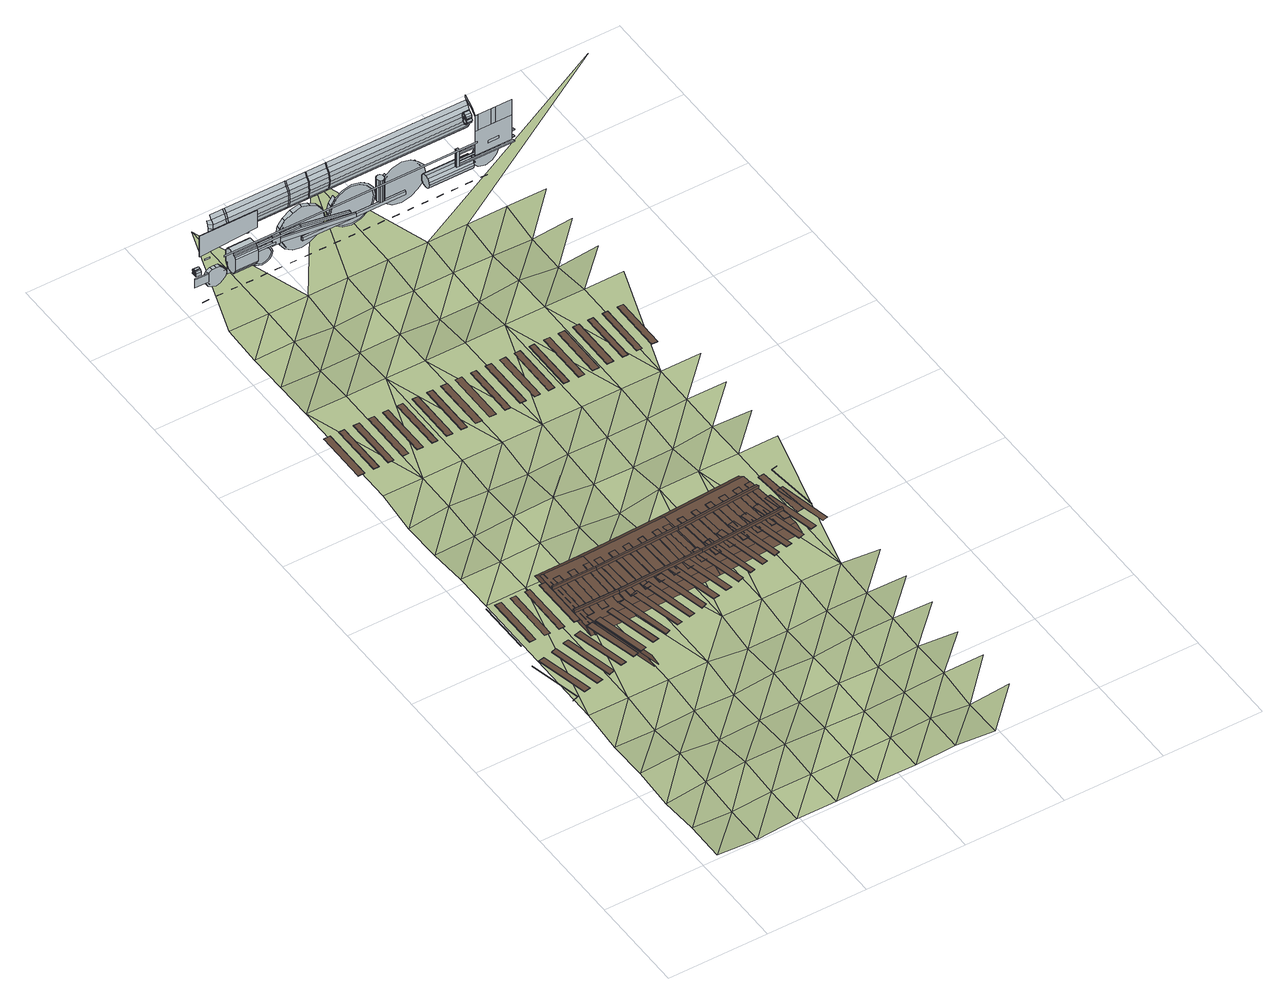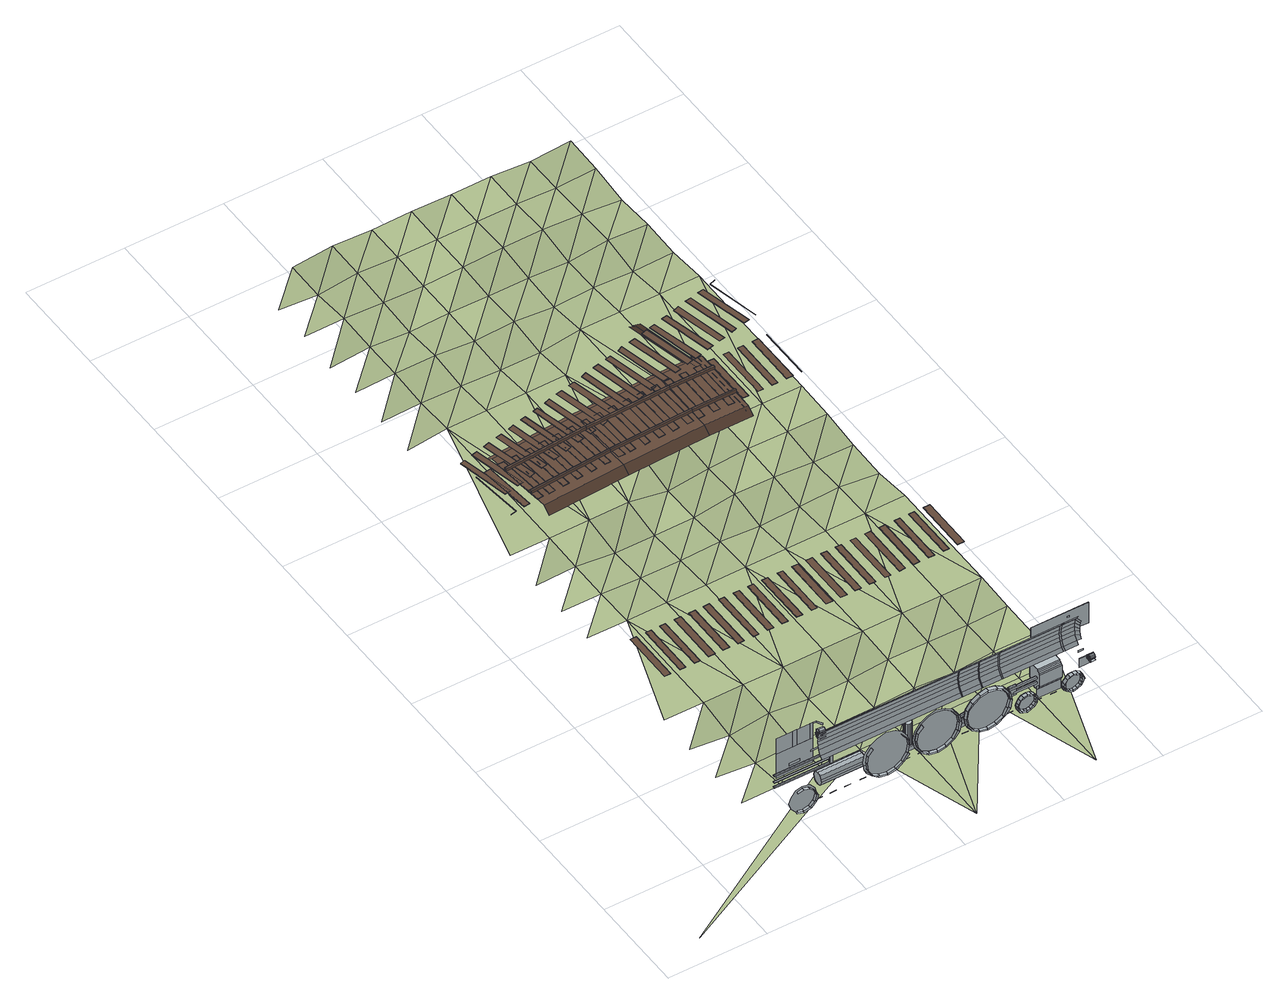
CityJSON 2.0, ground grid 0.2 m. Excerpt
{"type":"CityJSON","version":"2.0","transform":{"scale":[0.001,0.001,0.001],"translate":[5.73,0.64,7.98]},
"CityObjects":{
"object1":{"type":"GenericCityObject","attributes":{"function":"OTHERS"},"geometry":[{"type":"MultiSurface","lod":"3","boundaries":[[[0,1,2,3,4,5,6,7,8,9,10,11]],[[12,13,14,15]],[[15,16,17,12]],[[18,15,12,19]],[[16,20,21,17]],[[22,18,19,23]],[[24,25,4,3]],[[26,24,3,2]],[[25,27,5,4]],[[28,26,2,1]],[[29,30,31,32]],[[30,33,34,31]],[[20,35,36,21]],[[37,22,23,38]],[[27,39,6,5]],[[40,28,1,0]],[[41,42,12,15]],[[43,44,14,13]],[[39,45,7,6]],[[46,40,0,11]],[[35,47,48,36]],[[49,37,38,50]],[[45,51,8,7]],[[52,46,11,10]],[[47,53,54,48]],[[55,49,50,56]],[[51,57,9,8]],[[57,52,10,9]],[[44,41,15,14]],[[35,20,16,15,18,22,37,49,55,41,53,47]],[[39,27,25,24,26,28,40,46,52,57,51,45]],[[58,59,60,61]],[[62,63,64,65]],[[66,62,65,67]],[[63,68,69,64]],[[70,66,67,71]],[[72,73,74,75]],[[73,76,77,74]],[[78,79,80,81]],[[82,78,81,83]],[[79,84,85,80]],[[86,82,83,87]],[[88,72,75,89]],[[76,90,91,77]],[[84,92,93,85]],[[94,86,87,95]],[[96,97,98,99]],[[100,101,102,103]],[[68,104,105,69]],[[106,70,71,107]],[[108,88,89,109]],[[90,110,111,91]],[[104,112,113,105]],[[114,106,107,115]],[[110,116,117,111]],[[118,108,109,119]],[[64,69,105,113,120,121,122,123,124,125,126,115,107,71,67,65]],[[77,91,111,117,127,128,129,130,131,132,133,119,109,89,75,74]],[[134,135,136,137]],[[135,138,139,136]],[[140,134,137,141]],[[141,139,138,140]],[[116,142,127,117]],[[143,118,119,133]],[[112,144,120,113]],[[145,114,115,126]],[[142,146,128,127]],[[147,143,133,132]],[[144,148,121,120]],[[149,145,126,125]],[[146,150,129,128]],[[151,147,132,131]],[[152,153,154,155]],[[156,152,155,157]],[[153,158,159,154]],[[160,156,157,161]],[[158,162,163,159]],[[164,160,161,165]],[[148,166,122,121]],[[150,167,130,129]],[[167,151,131,130]],[[168,149,125,124]],[[162,169,170,163]],[[171,164,165,172]],[[173,174,175,176,177,178,179,180,181,182,183,184,185,186,187,188,189]],[[166,190,123,122]],[[190,168,124,123]],[[191,192,193,194]],[[195,196,197,198]],[[175,174,199,200]],[[200,201,176,175]],[[202,199,174,173]],[[201,203,177,176]],[[203,204,178,177]],[[205,202,173,189]],[[204,206,179,178]],[[207,205,189,188]],[[208,180,179,206]],[[209,207,188,187]],[[210,211,212,213]],[[214,215,216,217]],[[208,218,181,180]],[[219,209,187,186]],[[218,220,182,181]],[[220,221,183,182]],[[222,219,186,185]],[[221,223,184,183]],[[222,185,184,223]],[[224,225,226,227]],[[140,138,135,134]],[[208,206,204,203,201,200,199,202,205,207,209,219,222,223,221,220,218]],[[194,193,228,229]],[[230,191,194,229]],[[192,231,228,193]],[[231,192,191,230]],[[232,233,234,235]],[[236,232,235,237]],[[233,238,239,234]],[[240,236,237,241]],[[242,243,244,245]],[[243,246,247,244]],[[248,242,245,249]],[[246,250,251,247]],[[238,252,253,239]],[[254,240,241,255]],[[250,256,257,251]],[[258,248,249,259]],[[252,260,261,253]],[[262,254,255,263]],[[264,258,259,265]],[[256,266,267,257]],[[247,251,257,267,268,269,270,271,272,273,274,265,259,249,245,244]],[[234,239,253,261,275,276,277,278,279,280,281,263,255,241,237,235]],[[266,282,268,267]],[[283,264,265,274]],[[198,197,284,285]],[[286,195,198,285]],[[196,287,284,197]],[[287,196,195,286]],[[260,288,275,261]],[[289,262,263,281]],[[290,283,274,273]],[[282,291,269,268]],[[288,292,276,275]],[[293,289,281,280]],[[294,295,296,297]],[[291,298,270,269]],[[299,290,273,272]],[[298,300,271,270]],[[292,301,277,276]],[[300,299,272,271]],[[302,293,280,279]],[[231,230,229,228]],[[228,303,304,231]],[[301,305,278,277]],[[305,302,279,278]],[[297,296,306,307]],[[308,294,297,307]],[[295,309,306,296]],[[309,295,294,308]],[[309,308,307,306]],[[310,311,312,313]],[[311,314,315,312]],[[316,317,318,319]],[[317,320,321,318]],[[314,322,323,315]],[[324,310,313,325]],[[320,326,327,321]],[[328,316,319,329]],[[330,331,332,333]],[[334,330,333,335]],[[331,336,337,332]],[[338,334,335,339]],[[336,340,341,337]],[[342,338,339,343]],[[340,344,345,341]],[[346,342,343,347]],[[322,348,349,323]],[[350,324,325,351]],[[326,352,353,327]],[[354,328,329,355]],[[287,286,285,284]],[[348,356,357,349]],[[358,350,351,359]],[[352,360,361,353]],[[362,354,355,363]],[[364,365,366,367]],[[315,323,349,357,368,369,370,371,372,373,374,359,351,325,313,312]],[[321,327,353,361,375,376,377,378,379,380,381,363,355,329,319,318]],[[382,383,384,385]],[[386,382,385,387]],[[383,388,389,384]],[[390,386,387,391]],[[388,392,393,389]],[[394,390,391,395]],[[356,396,368,357]],[[360,397,375,361]],[[398,358,359,374]],[[399,362,363,381]],[[392,400,401,393]],[[402,394,395,403]],[[404,405,303,228]],[[406,304,303,405]],[[231,407,404,228]],[[231,304,406,407]],[[397,408,376,375]],[[409,399,381,380]],[[396,410,369,368]],[[411,398,374,373]],[[408,412,377,376]],[[413,409,380,379]],[[410,414,370,369]],[[415,411,373,372]],[[416,417,285,284]],[[287,418,416,284]],[[419,286,285,417]],[[287,286,419,418]],[[412,420,378,377]],[[420,413,379,378]],[[414,421,371,370]],[[421,415,372,371]],[[422,423,424,425]],[[426,422,425,427]],[[423,428,429,424]],[[430,426,427,431]],[[428,432,433,429]],[[434,430,431,435]],[[432,436,437,433]],[[438,434,435,439]],[[440,441,442,443]],[[441,444,445,442]],[[446,447,448,449]],[[447,450,451,448]],[[444,452,453,445]],[[454,440,443,455]],[[450,456,457,451]],[[458,446,449,459]],[[460,461,462,463]],[[464,465,79,78]],[[466,464,78,82]],[[465,467,84,79]],[[468,466,82,86]],[[467,469,92,84]],[[470,468,86,94]],[[469,471,472,92]],[[473,470,94,474]],[[452,475,476,453]],[[456,477,478,457]],[[479,480,481,482]],[[483,479,482,484]],[[480,485,486,481]],[[487,483,484,488]],[[485,489,490,486]],[[491,487,488,492]],[[418,419,417,416]],[[489,493,494,490]],[[495,491,492,496]],[[475,497,498,476]],[[477,499,500,478]],[[367,366,501,502]],[[503,364,367,502]],[[365,504,501,366]],[[504,365,364,503]],[[451,457,478,500,505,506,507,508,509,510,511,512,513,459,449,448]],[[445,453,476,498,514,515,516,517,518,519,520,521,522,455,443,442]],[[407,406,405,404]],[[499,523,505,500]],[[497,524,514,498]],[[523,525,506,505]],[[524,526,515,514]],[[525,527,507,506]],[[528,529,510,509]],[[526,530,516,515]],[[527,531,508,507]],[[531,528,509,508]],[[532,533,534,535]],[[533,536,537,534]],[[538,532,535,539]],[[536,540,541,537]],[[542,538,539,543]],[[544,545,546,547]],[[548,544,547,549]],[[545,550,551,546]],[[552,548,549,553]],[[540,554,555,541]],[[550,556,557,551]],[[558,552,553,559]],[[560,561,554,540,536,533,532,538,542,562,563,564]],[[535,534,537,541,555,565,566,567,568,569,543,539]],[[562,542,543,569]],[[556,570,571,557]],[[572,558,559,573]],[[554,561,565,555]],[[563,562,569,568]],[[561,560,566,565]],[[564,563,568,567]],[[560,564,567,566]],[[574,575,576,577]],[[575,578,579,576]],[[580,581,582,583]],[[578,584,585,579]],[[586,574,577,587]],[[581,588,589,582]],[[584,590,591,585]],[[592,593,594,595]],[[596,592,595,597]],[[593,598,599,594]],[[600,596,597,601]],[[598,602,603,599]],[[604,600,601,605]],[[588,606,607,589]],[[602,608,609,603]],[[610,604,605,611]],[[590,612,613,591]],[[583,582,589,607,614,615,616,617,618,619,620,621,622,623,624,625]],[[579,585,591,613,626,627,628,629,630,631,632,633,634,587,577,576]],[[504,503,502,501]],[[612,635,626,613]],[[606,636,614,607]],[[637,638,639,640]],[[641,637,640,642]],[[638,643,644,639]],[[645,641,642,646]],[[643,647,648,644]],[[649,645,646,650]],[[635,651,627,626]],[[636,652,615,614]],[[647,653,654,648]],[[655,649,650,656]],[[657,658,659,660,661,662,663,664,665,666,667,668]],[[651,669,628,627]],[[670,671,631,630]],[[652,672,616,615]],[[673,670,630,629]],[[669,673,629,628]],[[674,675,661,660]],[[676,674,660,659]],[[675,677,662,661]],[[678,676,659,658]],[[677,679,663,662]],[[680,678,658,657]],[[679,681,664,663]],[[682,680,657,668]],[[681,683,665,664]],[[684,682,668,667]],[[683,685,666,665]],[[685,684,667,666]],[[686,687,688,689]],[[690,691,692,693]],[[694,695,696,697]],[[698,687,688,699]],[[699,688,700,701]],[[702,698,699,701]],[[687,703,700,688]],[[703,687,698,702]],[[703,702,701,700]],[[704,705,706,707,708,709,710,711,712,713,714,715]],[[716,717,718,719,720,721,722,723,724,725,726,727]],[[728,729,730,731,732,733,734,735,736,737,724,738]],[[739,740,709,741,742,743,744,745,736,746,747,712]],[[748,749,720,719]],[[750,748,719,718]],[[749,751,721,720]],[[752,750,718,717]],[[753,754,732,731]],[[755,753,731,730]],[[756,757,708,707]],[[758,756,707,706]],[[757,759,709,708]],[[760,758,706,705]],[[761,762,742,741]],[[759,761,741,709]],[[754,763,733,732]],[[764,755,730,729]],[[751,765,722,721]],[[766,752,717,716]],[[759,767,710,709]],[[768,760,705,704]],[[762,769,743,742]],[[770,759,709,740]],[[763,771,734,733]],[[772,764,729,728]],[[769,773,744,743]],[[774,770,740,739]],[[765,775,723,722]],[[776,766,716,727]],[[767,777,711,710]],[[778,768,704,715]],[[773,779,745,744]],[[780,774,739,712]],[[777,780,712,711]],[[781,778,715,714]],[[771,782,735,734]],[[783,772,728,738]],[[775,784,724,723]],[[785,776,727,726]],[[780,786,713,712]],[[786,781,714,713]],[[779,787,736,745]],[[788,780,712,747]],[[782,787,736,735]],[[784,783,738,724]],[[784,789,725,724]],[[789,785,726,725]],[[787,790,746,736]],[[790,788,747,746]],[[787,791,737,736]],[[791,784,724,737]],[[792,793,794,795]],[[793,796,797,798]],[[679,677,675,674,676,678,680,682,684,685,683,681]],[[767,759,757,756,758,760,768,778,781,786,780,777]],[[765,751,749,748,750,752,766,776,785,789,784,775]],[[771,763,754,753,755,764,772,783,784,791,787,782]],[[773,769,762,761,759,770,774,780,788,790,787,779]],[[795,794,799,800]],[[689,688,801,802]],[[693,692,803,804]],[[697,696,805,806]],[[807,808,809,810]],[[811,686,689,802]],[[812,690,693,804]],[[813,694,697,806]],[[687,814,801,688]],[[691,815,803,692]],[[695,816,805,696]],[[814,687,686,811]],[[815,691,690,812]],[[816,695,694,813]],[[817,818,819,820]],[[818,821,822,819]],[[808,823,824,809]],[[825,817,820,826]],[[821,827,828,822]],[[829,830,831,832]],[[833,834,835,836]],[[796,837,838,839]],[[840,841,839,842]],[[823,843,844,824]],[[845,825,826,846]],[[827,847,848,828]],[[810,809,824,844,849,850,851,852,853,854,855,856]],[[819,822,828,848,857,858,859,860,861,846,826,820]],[[847,862,857,848]],[[863,845,846,861]],[[843,864,849,844]]]}]},
"terrain1":{"type":"TINRelief","geometry":[{"type":"CompositeSurface","lod":"3","boundaries":[[[865,866,867]],[[865,867,868]],[[869,870,866]],[[865,869,866]],[[871,872,870]],[[871,870,869]],[[873,874,872]],[[875,865,868]],[[871,873,872]],[[876,877,874]],[[878,875,868]],[[879,869,865]],[[876,874,873]],[[879,865,875]],[[880,871,869]],[[879,880,869]],[[881,873,871]],[[882,875,878]],[[876,883,877]],[[883,884,877]],[[881,871,880]],[[885,876,873]],[[886,882,878]],[[887,879,875]],[[881,885,873]],[[887,875,882]],[[888,880,879]],[[889,890,884]],[[888,879,887]],[[891,881,880]],[[889,884,883]],[[892,893,890]],[[894,882,886]],[[895,876,885]],[[895,883,876]],[[888,891,880]],[[896,885,881]],[[889,892,890]],[[894,886,897]],[[898,899,893]],[[900,887,882]],[[896,881,891]],[[898,893,892]],[[894,900,882]],[[901,902,899]],[[903,888,887]],[[904,889,883]],[[896,895,885]],[[901,899,898]],[[903,887,900]],[[905,891,888]],[[895,904,883]],[[901,906,902]],[[907,892,889]],[[908,894,897]],[[905,888,903]],[[909,896,891]],[[907,889,904]],[[910,908,897]],[[911,898,892]],[[912,900,894]],[[913,895,896]],[[905,909,891]],[[907,911,892]],[[912,894,908]],[[914,901,898]],[[915,903,900]],[[901,916,906]],[[917,904,895]],[[918,896,909]],[[919,920,906]],[[918,913,896]],[[914,898,911]],[[912,915,900]],[[921,905,903]],[[917,895,913]],[[922,907,904]],[[923,908,910]],[[919,906,916]],[[924,925,920]],[[921,903,915]],[[926,909,905]],[[917,922,904]],[[923,910,927]],[[928,916,901]],[[929,911,907]],[[930,912,908]],[[919,924,920]],[[928,901,914]],[[931,932,925]],[[921,926,905]],[[933,918,909]],[[929,907,922]],[[918,934,913]],[[923,930,908]],[[935,914,911]],[[936,915,912]],[[931,925,924]],[[937,917,913]],[[933,909,926]],[[938,919,916]],[[929,935,911]],[[936,912,930]],[[939,921,915]],[[937,913,934]],[[935,928,914]],[[940,922,917]],[[941,923,927]],[[928,938,916]],[[942,924,919]],[[943,932,931]],[[936,939,915]],[[944,926,921]],[[940,917,937]],[[941,927,945]],[[946,929,922]],[[947,934,918]],[[948,930,923]],[[942,919,938]],[[933,947,918]],[[949,931,924]],[[944,921,939]],[[950,933,926]],[[940,946,922]],[[941,948,923]],[[951,935,929]],[[952,936,930]],[[953,928,935]],[[942,949,924]],[[947,937,934]],[[944,950,926]],[[954,938,928]],[[949,943,931]],[[951,929,946]],[[952,930,948]],[[955,939,936]],[[951,953,935]],[[956,941,945]],[[957,940,937]],[[954,928,953]],[[958,942,938]],[[952,955,936]],[[959,944,939]],[[957,937,947]],[[960,948,941]],[[961,946,940]],[[954,958,938]],[[962,933,950]],[[963,949,942]],[[962,947,933]],[[959,939,955]],[[964,950,944]],[[957,961,940]],[[965,951,946]],[[966,952,948]],[[963,942,958]],[[951,967,953]],[[964,944,959]],[[968,954,953]],[[965,946,961]],[[969,955,952]],[[964,962,950]],[[970,957,947]],[[968,953,967]],[[971,958,954]],[[972,959,955]],[[962,970,947]],[[973,967,951]],[[974,961,957]],[[971,954,968]],[[973,951,965]],[[975,963,958]],[[976,949,963]],[[977,964,959]],[[974,957,970]],[[978,965,961]],[[971,975,958]],[[964,979,962]],[[980,968,967]],[[974,978,961]],[[981,970,962]],[[978,973,965]],[[973,980,967]],[[982,971,968]],[[976,963,975]],[[979,981,962]],[[983,974,970]],[[982,968,980]],[[984,979,964]],[[985,975,971]],[[983,970,981]],[[986,978,974]],[[987,973,978]],[[982,985,971]],[[988,980,973]],[[985,976,975]],[[986,974,983]],[[986,987,978]],[[989,981,979]],[[988,973,987]],[[990,982,980]],[[991,983,981]],[[990,980,988]],[[992,985,982]],[[993,986,983]],[[986,994,987]],[[990,992,982]],[[995,988,987]],[[994,995,987]],[[996,990,988]],[[997,994,986]],[[996,988,995]],[[998,992,990]],[[996,998,990]],[[999,995,994]],[[1000,996,995]],[[1001,998,996]],[[1002,985,992]]]}]},
"railway1":{"type":"Railway","attributes":{"function":"1855"},"geometry":[{"type":"MultiSurface","lod":"3","boundaries":[[[1003,1004,1005,1006]],[[1004,1007,1008,1005]],[[1009,1010,1011,1012]],[[1010,1013,1014,1011]],[[1012,1011,1014,1015]],[[1016,1009,1012,1015]],[[1013,1016,1015,1014]],[[1017,1018,1019,1020]],[[1021,1022,1023,1024]],[[1022,1025,1026,1023]],[[1027,1028,1029,1030]],[[1024,1023,1026,1031]],[[1032,1021,1024,1031]],[[1025,1032,1031,1026]],[[1033,1027,1030,1034]],[[1034,1030,1029,1035]],[[1028,1036,1035,1029]],[[1037,1038,1039,1040]],[[1038,1041,1042,1039]],[[1043,1044,1045,1046]],[[1036,1033,1034,1035]],[[1040,1039,1042,1047]],[[1048,1037,1040,1047]],[[1041,1048,1047,1042]],[[1049,1043,1046,1050]],[[1050,1046,1045,1051]],[[1044,1052,1051,1045]],[[1053,1054,1055,1056]],[[1057,1058,1059,1060]],[[1054,1061,1062,1055]],[[1052,1049,1050,1051]],[[1056,1055,1062,1063]],[[1064,1053,1056,1063]],[[1061,1064,1063,1062]],[[1065,1057,1060,1066]],[[1066,1060,1059,1067]],[[1058,1068,1067,1059]],[[1069,1070,1071,1072]],[[1073,1074,1075,1076]],[[1070,1077,1078,1071]],[[1068,1065,1066,1067]],[[1072,1071,1078,1079]],[[1080,1069,1072,1079]],[[1081,1073,1076,1082]],[[1077,1080,1079,1078]],[[1083,1084,1085,1086]],[[1082,1076,1075,1087]],[[1088,1089,1090,1091]],[[1089,1092,1093,1090]],[[1074,1094,1087,1075]],[[1095,1096,1097,1098]],[[1091,1090,1093,1099]],[[1100,1101,1102,1103]],[[1104,1088,1091,1099]],[[1105,1106,1107,1108]],[[1092,1104,1099,1093]],[[1109,1110,1111,1112]],[[1094,1081,1082,1087]],[[1113,1105,1108,1114]],[[1115,1116,1098,1097]],[[1114,1108,1107,1117]],[[1118,1119,1120,1121]],[[1106,1122,1117,1107]],[[1119,1123,1124,1120]],[[1121,1120,1124,1125]],[[1126,1127,1128,1129]],[[1127,1130,1131,1128]],[[1130,1132,1133,1131]],[[1134,1118,1121,1125]],[[1135,1136,1137,1138]],[[1122,1113,1114,1117]],[[1123,1134,1125,1124]],[[1116,1139,1095,1098]],[[1140,1135,1138,1141]],[[1141,1138,1137,1142]],[[1143,1144,1145,1146]],[[1144,1147,1148,1145]],[[1147,1149,1150,1148]],[[1151,1152,1153,1154]],[[1136,1155,1142,1137]],[[1152,1156,1157,1153]],[[1154,1153,1157,1158]],[[1159,1160,1161,1162]],[[1163,1151,1154,1158]],[[1155,1140,1141,1142]],[[1139,1164,1096,1095]],[[1156,1163,1158,1157]],[[1165,1159,1162,1166]],[[1166,1162,1161,1167]],[[1168,1169,1170,1171]],[[1160,1172,1167,1161]],[[1169,1173,1174,1170]],[[1175,1176,1177,1178]],[[1171,1170,1174,1179]],[[1180,1168,1171,1179]],[[1172,1165,1166,1167]],[[1173,1180,1179,1174]],[[1181,1175,1178,1182]],[[1182,1178,1177,1183]],[[1176,1184,1183,1177]],[[1185,1186,1187,1188]],[[1186,1189,1190,1187]],[[1184,1181,1182,1183]],[[1191,1192,1193,1194]],[[1188,1187,1190,1195]],[[1196,1185,1188,1195]],[[1189,1196,1195,1190]],[[1197,1191,1194,1198]],[[1198,1194,1193,1199]],[[1192,1200,1199,1193]],[[1201,1202,1203,1204]],[[1202,1205,1206,1203]],[[1200,1197,1198,1199]],[[1207,1208,1209,1210]],[[1211,1212,1116,1115]],[[1204,1203,1206,1213]],[[1214,1201,1204,1213]],[[1215,1207,1210,1216]],[[1205,1214,1213,1206]],[[1217,1218,1127,1126]],[[1216,1210,1209,1219]],[[1218,1220,1130,1127]],[[1220,1221,1132,1130]],[[1208,1222,1219,1209]],[[1212,1223,1139,1116]],[[1224,1225,1226,1227]],[[1222,1215,1216,1219]],[[1225,1228,1229,1226]],[[1230,1231,1232,1233]],[[1234,1235,1144,1143]],[[1235,1236,1147,1144]],[[1236,1237,1149,1147]],[[1227,1226,1229,1238]],[[1239,1224,1227,1238]],[[1240,1230,1233,1241]],[[1228,1239,1238,1229]],[[1223,1242,1164,1139]],[[1241,1233,1232,1243]],[[1231,1244,1243,1232]],[[1245,1246,1247,1248]],[[1244,1240,1241,1243]],[[1249,1250,1251,1252]],[[1246,1253,1254,1247]],[[1248,1247,1254,1255]],[[1256,1245,1248,1255]],[[1257,1249,1252,1258]],[[1253,1256,1255,1254]],[[1258,1252,1251,1259]],[[1250,1260,1259,1251]],[[1261,1262,1263,1264]],[[1265,1266,1267,1268]],[[1260,1257,1258,1259]],[[1266,1269,1270,1267]],[[1271,1261,1264,1272]],[[1268,1267,1270,1273]],[[1274,1265,1268,1273]],[[1272,1264,1263,1275]],[[1269,1274,1273,1270]],[[1262,1276,1275,1263]],[[1276,1271,1272,1275]],[[1277,1278,1279,1280]],[[1281,1282,1283,1284]],[[1282,1285,1286,1283]],[[1287,1277,1280,1288]],[[1284,1283,1286,1289]],[[1290,1281,1284,1289]],[[1288,1280,1279,1291]],[[1285,1290,1289,1286]],[[1278,1292,1291,1279]],[[1292,1287,1288,1291]],[[1293,1294,1295,1296]],[[1297,1298,1299,1300]],[[1298,1301,1302,1299]],[[1303,1293,1296,1304]],[[1300,1299,1302,1305]],[[1304,1296,1295,1306]],[[1307,1297,1300,1305]],[[1301,1307,1305,1302]],[[1294,1308,1306,1295]],[[1308,1303,1304,1306]],[[1309,1310,1212,1211]],[[1311,1312,1313,1314]],[[1315,1316,1317,1318]],[[1316,1319,1320,1317]],[[1321,1311,1314,1322]],[[1323,1324,1218,1217]],[[1318,1317,1320,1325]],[[1324,1326,1220,1218]],[[1326,1327,1221,1220]],[[1322,1314,1313,1328]],[[1329,1315,1318,1325]],[[1319,1329,1325,1320]],[[1310,1330,1223,1212]],[[1312,1331,1328,1313]],[[1331,1321,1322,1328]],[[1332,1333,1235,1234]],[[1333,1334,1236,1235]],[[1334,1335,1237,1236]],[[1336,1337,1338,1339]],[[1340,1341,1342,1343]],[[1330,1344,1242,1223]],[[1345,1336,1339,1346]],[[1341,1347,1348,1342]],[[1343,1342,1348,1349]],[[1346,1339,1338,1350]],[[1351,1340,1343,1349]],[[1347,1351,1349,1348]],[[1337,1352,1350,1338]],[[1352,1345,1346,1350]],[[1353,1354,1355,1356]],[[1357,1358,1359,1360]],[[1361,1353,1356,1362]],[[1358,1363,1364,1359]],[[1360,1359,1364,1365]],[[1362,1356,1355,1366]],[[1367,1357,1360,1365]],[[1363,1367,1365,1364]],[[1354,1368,1366,1355]],[[1368,1361,1362,1366]],[[1369,1370,1371,1372]],[[1373,1369,1372,1374]],[[1375,1376,1377,1378]],[[1374,1372,1371,1379]],[[1376,1380,1381,1377]],[[1378,1377,1381,1382]],[[1370,1383,1379,1371]],[[1384,1375,1378,1382]],[[1380,1384,1382,1381]],[[1383,1373,1374,1379]],[[1385,1386,1387,1388]],[[1389,1385,1388,1390]],[[1391,1392,1393,1394]],[[1390,1388,1387,1395]],[[1394,1393,1396,1397]],[[1386,1398,1395,1387]],[[1399,1391,1394,1397]],[[1400,1399,1397,1396]],[[1398,1389,1390,1395]],[[1401,1402,1403,1404]],[[1405,1401,1404,1406]]]}]},
"railway2":{"type":"Railway","attributes":{"function":"1855"},"geometry":[{"type":"MultiSurface","lod":"3","boundaries":[[[1407,1408,1409,1410]],[[1409,1411,1412,1410]],[[1408,1413,1411,1409]],[[1414,1415,1416,1417]],[[1413,1418,1412,1411]],[[1419,1414,1417,1420]],[[1416,1421,1420,1417]],[[1415,1422,1421,1416]],[[1423,1424,1425,1426]],[[1422,1419,1420,1421]],[[1427,1423,1426,1428]],[[1425,1429,1428,1426]],[[1424,1430,1429,1425]],[[1431,1432,1433,1434]],[[1430,1427,1428,1429]],[[1435,1431,1434,1436]],[[1433,1437,1436,1434]],[[1432,1438,1437,1433]],[[1439,1440,1441,1442]],[[1438,1435,1436,1437]],[[1443,1439,1442,1444]],[[1441,1445,1444,1442]],[[1440,1446,1445,1441]],[[1447,1448,1449,1450]],[[1446,1443,1444,1445]],[[1451,1447,1450,1452]],[[1453,1454,1455,1456]],[[1449,1457,1452,1450]],[[1448,1458,1457,1449]],[[1459,1460,1461,1462]],[[1458,1451,1452,1457]],[[1463,1459,1462,1464]],[[1465,1466,1467,1468]],[[1461,1469,1464,1462]],[[1460,1470,1469,1461]],[[1471,1472,1473,1474]],[[1470,1463,1464,1469]],[[1475,1471,1474,1476]],[[1477,1478,1479,1480]],[[1473,1481,1476,1474]],[[1472,1482,1481,1473]],[[1483,1484,1485,1486]],[[1482,1475,1476,1481]],[[1487,1483,1486,1488]],[[1489,1490,1491,1492]],[[1485,1493,1488,1486]],[[1484,1494,1493,1485]],[[1495,1496,1497,1498]],[[1494,1487,1488,1493]],[[1499,1495,1498,1500]],[[1501,1502,1503,1504]],[[1497,1505,1500,1498]],[[1496,1506,1505,1497]],[[1507,1508,1509,1510]],[[1506,1499,1500,1505]],[[1511,1507,1510,1512]],[[1513,1514,1515,1516]],[[1509,1517,1512,1510]],[[1508,1518,1517,1509]],[[1519,1520,1521,1522]],[[1518,1511,1512,1517]],[[1523,1519,1522,1524]],[[1525,1526,1527,1528]],[[1521,1529,1524,1522]],[[1520,1530,1529,1521]],[[1531,1532,1533,1534]],[[1530,1523,1524,1529]],[[1535,1531,1534,1536]],[[1537,1538,1539,1540]],[[1533,1541,1536,1534]],[[1532,1542,1541,1533]],[[1543,1544,1545,1546]],[[1542,1535,1536,1541]],[[1547,1543,1546,1548]],[[1549,1550,1551,1552]],[[1545,1553,1548,1546]],[[1544,1554,1553,1545]],[[1555,1556,1557,1558]],[[1554,1547,1548,1553]],[[1559,1555,1558,1560]],[[1561,1562,1563,1564]],[[1557,1565,1560,1558]],[[1556,1566,1565,1557]],[[1567,1568,1569,1570]],[[1566,1559,1560,1565]],[[1571,1567,1570,1572]],[[1573,1574,1575,1576]],[[1569,1577,1572,1570]],[[1568,1578,1577,1569]],[[1579,1580,1581,1582]],[[1578,1571,1572,1577]],[[1583,1579,1582,1584]],[[1585,1586,1587,1588]],[[1581,1589,1584,1582]],[[1580,1590,1589,1581]],[[1591,1592,1593,1594]],[[1590,1583,1584,1589]],[[1595,1591,1594,1596]],[[1597,1598,1599,1600]],[[1593,1601,1596,1594]],[[1592,1602,1601,1593]],[[1603,1604,1605,1606]],[[1602,1595,1596,1601]],[[1607,1603,1606,1608]],[[1609,1610,1611,1612]],[[1605,1613,1608,1606]],[[1604,1614,1613,1605]],[[1615,1616,1617,1618]],[[1614,1607,1608,1613]],[[1619,1615,1618,1620]],[[1621,1622,1623,1624]],[[1617,1625,1620,1618]],[[1616,1626,1625,1617]],[[1627,1628,1629,1630]],[[1626,1619,1620,1625]],[[1631,1627,1630,1632]],[[1633,1634,1635,1636]],[[1629,1637,1632,1630]],[[1638,1631,1632,1637]],[[1639,1640,1641,1642]],[[1643,1644,1645,1646]],[[1647,1648,1649,1650]],[[1651,1652,1653,1654]]]}]}
},
"vertices":[
[16,1609,93],[16,1606,93],[16,1605,94],[16,1605,96],[16,1605,97],[16,1606,100],[16,1609,100],[16,1610,100],[16,1611,97],[16,1613,96],[16,1611,94],[16,1610,93],[16,1602,96],[16,1602,89],[26,1602,89],[26,1602,96],[26,1604,99],[16,1604,99],[26,1604,94],[16,1604,94],[26,1605,100],[16,1605,100],[26,1605,91],[16,1605,91],[26,1605,96],[26,1605,97],[26,1605,94],[26,1606,100],[26,1606,93],[10,1597,91],[10,1597,89],[38,1597,89],[38,1597,91],[10,1597,70],[38,1597,70],[26,1609,102],[16,1609,102],[26,1609,91],[16,1609,91],[26,1609,100],[26,1609,93],[26,1614,96],[16,1614,96],[16,1614,89],[26,1614,89],[26,1610,100],[26,1610,93],[26,1611,100],[16,1611,100],[26,1611,91],[16,1611,91],[26,1611,97],[26,1611,94],[26,1613,99],[16,1613,99],[26,1613,93],[16,1613,93],[26,1613,96],[35,1605,119],[35,1605,115],[45,1605,115],[45,1605,119],[39,1615,61],[42,1615,52],[42,1609,52],[39,1609,61],[42,1617,68],[42,1609,68],[45,1615,46],[45,1609,46],[45,1617,75],[45,1609,75],[45,1615,67],[44,1615,61],[44,1609,61],[45,1609,67],[45,1615,54],[45,1609,54],[50,1600,174],[50,1601,184],[45,1609,182],[45,1609,174],[50,1601,166],[45,1609,168],[50,1602,193],[45,1611,189],[50,1602,157],[45,1611,161],[48,1615,73],[48,1609,73],[48,1615,49],[48,1609,49],[50,1608,200],[45,1614,196],[50,1608,148],[45,1614,154],[53,1589,193],[53,1589,190],[57,1589,190],[57,1589,193],[53,1589,160],[53,1589,155],[57,1589,155],[57,1589,160],[53,1615,42],[53,1609,42],[53,1617,80],[53,1609,80],[54,1615,75],[54,1609,75],[54,1615,45],[54,1609,45],[61,1615,39],[61,1609,39],[61,1617,81],[61,1609,81],[61,1615,43],[61,1609,43],[61,1615,78],[61,1609,78],[69,1609,42],[74,1609,46],[80,1609,52],[82,1609,61],[80,1609,68],[74,1609,75],[69,1609,80],[67,1609,45],[73,1609,49],[77,1609,54],[77,1609,61],[77,1609,67],[73,1609,73],[67,1609,75],[128,1585,160],[128,1585,200],[12,1585,200],[12,1585,152],[128,1586,200],[12,1586,200],[128,1586,160],[12,1586,152],[67,1615,45],[67,1615,75],[69,1615,42],[69,1617,80],[73,1615,49],[73,1615,73],[74,1615,46],[74,1617,75],[77,1615,54],[77,1615,67],[80,1600,174],[80,1601,184],[77,1601,184],[77,1600,174],[80,1601,166],[77,1601,166],[80,1602,193],[77,1602,193],[80,1602,157],[77,1602,157],[80,1608,200],[77,1608,200],[80,1608,148],[77,1608,148],[80,1615,52],[77,1615,61],[80,1617,68],[80,1613,208],[77,1613,208],[80,1613,142],[77,1613,142],[83,1585,78],[83,1582,84],[83,1582,110],[83,1584,113],[83,1585,116],[83,1588,116],[83,1588,119],[83,1606,119],[83,1606,116],[83,1609,116],[83,1611,113],[83,1613,110],[83,1613,84],[83,1610,78],[83,1605,71],[83,1597,70],[83,1589,71],[82,1615,61],[95,1605,89],[95,1605,84],[95,1601,84],[95,1601,89],[95,1605,100],[95,1605,96],[95,1601,96],[95,1601,100],[128,1582,84],[128,1582,110],[128,1584,113],[128,1585,78],[128,1585,116],[128,1588,116],[128,1589,71],[128,1588,119],[128,1597,70],[128,1606,119],[128,1605,71],[109,1586,193],[109,1586,190],[112,1586,190],[112,1586,193],[109,1586,160],[109,1586,155],[112,1586,155],[112,1586,160],[128,1606,116],[128,1610,78],[128,1609,116],[128,1611,113],[128,1613,84],[128,1613,110],[83,1609,84],[83,1609,55],[132,1609,55],[132,1609,84],[176,1601,84],[176,1601,89],[176,1605,89],[176,1605,84],[134,1615,61],[135,1615,52],[135,1609,52],[134,1609,61],[135,1617,68],[135,1609,68],[140,1615,46],[140,1609,46],[140,1617,75],[140,1609,75],[138,1615,67],[138,1615,61],[138,1609,61],[138,1609,67],[138,1615,54],[138,1609,54],[143,1615,73],[143,1609,73],[143,1615,49],[143,1609,49],[147,1615,42],[147,1609,42],[147,1617,80],[147,1609,80],[148,1615,45],[148,1609,45],[148,1615,75],[148,1609,75],[154,1615,39],[154,1609,39],[154,1617,81],[154,1609,81],[154,1615,78],[154,1609,78],[154,1615,43],[154,1609,43],[160,1609,45],[167,1609,49],[170,1609,54],[172,1609,61],[170,1609,67],[167,1609,73],[160,1609,75],[163,1609,42],[169,1609,46],[173,1609,52],[175,1609,61],[173,1609,68],[169,1609,75],[163,1609,80],[160,1615,45],[160,1615,75],[226,1601,96],[226,1601,100],[226,1605,100],[226,1605,96],[163,1615,42],[163,1617,80],[167,1615,73],[167,1615,49],[169,1615,46],[169,1617,75],[170,1605,103],[170,1605,81],[170,1601,81],[170,1601,103],[170,1615,54],[170,1615,67],[172,1615,61],[173,1615,52],[173,1617,68],[176,1601,93],[176,1605,93],[175,1615,61],[185,1601,81],[185,1601,103],[185,1605,103],[185,1605,81],[189,1617,105],[186,1617,87],[186,1609,87],[189,1609,105],[189,1617,68],[189,1609,68],[194,1615,103],[189,1615,87],[189,1609,87],[194,1609,103],[194,1615,70],[194,1609,70],[199,1615,54],[199,1609,54],[199,1617,119],[199,1609,119],[202,1615,55],[202,1609,55],[202,1617,116],[202,1609,116],[204,1600,174],[204,1601,184],[202,1601,184],[202,1600,174],[204,1601,166],[202,1601,166],[204,1602,193],[202,1602,193],[204,1602,157],[202,1602,157],[204,1608,200],[202,1608,200],[204,1608,148],[202,1608,148],[204,1613,208],[202,1613,208],[204,1613,142],[202,1613,142],[215,1615,43],[215,1609,43],[215,1617,129],[215,1609,129],[217,1615,46],[217,1609,46],[217,1617,126],[217,1609,126],[234,1615,39],[234,1609,39],[234,1617,134],[234,1609,134],[234,1615,43],[234,1609,43],[234,1617,129],[234,1609,129],[230,1605,70],[230,1605,62],[230,1601,62],[230,1601,70],[250,1609,43],[266,1609,54],[276,1609,68],[279,1609,87],[276,1609,105],[266,1609,119],[250,1609,129],[250,1609,46],[263,1609,55],[273,1609,70],[276,1609,87],[273,1609,103],[263,1609,116],[250,1609,126],[244,1600,174],[244,1601,184],[243,1601,184],[243,1600,174],[244,1601,166],[243,1601,166],[244,1602,193],[243,1602,193],[244,1602,157],[243,1602,157],[244,1608,200],[243,1608,200],[244,1608,148],[243,1608,148],[250,1615,43],[250,1615,46],[250,1617,129],[250,1617,126],[244,1613,208],[243,1613,208],[244,1613,142],[243,1613,142],[339,1601,62],[339,1601,70],[339,1605,70],[339,1605,62],[263,1615,55],[263,1617,116],[266,1615,54],[266,1617,119],[273,1615,70],[273,1615,103],[276,1617,68],[276,1617,105],[327,1601,78],[327,1601,81],[327,1605,78],[327,1605,81],[276,1615,87],[279,1617,87],[285,1600,174],[285,1601,184],[284,1601,184],[284,1600,174],[285,1601,166],[284,1601,166],[285,1602,193],[284,1602,193],[285,1602,157],[284,1602,157],[285,1608,200],[284,1608,200],[285,1608,148],[284,1608,148],[285,1613,208],[284,1613,208],[285,1613,142],[284,1613,142],[292,1617,105],[288,1617,87],[288,1609,87],[292,1609,105],[292,1617,68],[292,1609,68],[295,1615,103],[292,1615,87],[292,1609,87],[295,1609,103],[295,1615,70],[295,1609,70],[301,1615,54],[301,1609,54],[301,1617,119],[301,1609,119],[304,1615,55],[304,1609,55],[304,1617,116],[304,1609,116],[57,1578,138],[57,1578,134],[568,1578,134],[568,1578,138],[568,1600,174],[568,1601,184],[568,1601,166],[568,1602,193],[568,1602,157],[568,1608,200],[568,1608,148],[568,1613,208],[50,1613,208],[568,1613,142],[50,1613,142],[317,1615,43],[317,1609,43],[318,1615,46],[318,1609,46],[327,1600,174],[327,1601,184],[324,1601,184],[324,1600,174],[327,1601,166],[324,1601,166],[327,1602,193],[324,1602,193],[327,1602,157],[324,1602,157],[327,1608,200],[324,1608,200],[327,1608,148],[324,1608,148],[327,1613,208],[324,1613,208],[327,1613,142],[324,1613,142],[335,1615,39],[335,1609,39],[335,1615,43],[335,1609,43],[439,1601,62],[439,1601,70],[439,1605,70],[439,1605,62],[351,1609,46],[365,1609,55],[375,1609,70],[378,1609,87],[375,1609,103],[365,1609,116],[351,1609,126],[335,1609,129],[318,1609,126],[353,1609,43],[368,1609,54],[378,1609,68],[382,1609,87],[378,1609,105],[368,1609,119],[353,1609,129],[335,1609,134],[317,1609,129],[351,1615,46],[353,1615,43],[365,1615,55],[368,1615,54],[375,1615,70],[375,1615,103],[365,1617,116],[378,1617,68],[378,1615,87],[380,1601,78],[381,1597,78],[381,1597,129],[380,1601,129],[384,1594,78],[384,1594,129],[381,1605,78],[381,1605,129],[387,1593,78],[387,1593,129],[384,1608,78],[384,1608,129],[387,1600,174],[387,1601,184],[385,1601,184],[385,1600,174],[387,1601,166],[385,1601,166],[387,1602,193],[385,1602,193],[387,1602,157],[385,1602,157],[391,1594,78],[391,1594,129],[387,1608,200],[385,1608,200],[387,1608,148],[385,1608,148],[394,1601,78],[394,1597,78],[387,1609,78],[391,1608,78],[394,1605,78],[394,1597,129],[394,1601,129],[394,1605,129],[391,1608,129],[387,1609,129],[387,1613,208],[385,1613,208],[387,1613,142],[385,1613,142],[396,1615,103],[393,1615,87],[393,1609,87],[396,1609,103],[396,1615,70],[396,1609,70],[393,1617,68],[403,1615,54],[403,1609,54],[393,1609,68],[406,1615,55],[406,1609,55],[406,1617,116],[406,1609,116],[417,1615,43],[417,1609,43],[420,1615,46],[420,1609,46],[429,1600,174],[429,1601,184],[426,1601,184],[426,1600,174],[429,1601,166],[426,1601,166],[429,1602,193],[426,1602,193],[429,1602,157],[426,1602,157],[429,1608,200],[426,1608,200],[429,1608,148],[426,1608,148],[436,1615,39],[436,1609,39],[429,1613,208],[426,1613,208],[429,1613,142],[426,1613,142],[436,1615,43],[436,1609,43],[454,1609,43],[468,1609,54],[480,1609,68],[483,1609,87],[480,1609,105],[468,1609,119],[454,1609,129],[436,1609,134],[417,1609,129],[403,1609,119],[393,1609,105],[388,1609,87],[452,1609,46],[467,1609,55],[476,1609,70],[478,1609,87],[476,1609,103],[467,1609,116],[452,1609,126],[436,1609,129],[420,1609,126],[452,1615,46],[454,1615,43],[462,1600,174],[462,1601,184],[461,1601,184],[461,1600,174],[462,1601,166],[461,1601,166],[462,1602,193],[461,1602,193],[462,1602,157],[461,1602,157],[462,1608,200],[461,1608,200],[462,1608,148],[461,1608,148],[467,1615,55],[468,1615,54],[462,1613,208],[461,1613,208],[462,1613,142],[461,1613,142],[474,1593,68],[474,1586,70],[474,1582,75],[474,1581,81],[474,1582,87],[474,1586,93],[474,1593,94],[474,1601,93],[474,1605,87],[474,1606,81],[474,1605,75],[474,1601,70],[476,1615,70],[476,1615,103],[467,1617,116],[480,1617,68],[478,1615,87],[564,1581,81],[564,1582,87],[564,1582,75],[564,1586,93],[564,1586,70],[564,1593,94],[564,1593,68],[564,1601,93],[564,1601,70],[564,1605,87],[564,1605,75],[564,1606,81],[529,1586,96],[529,1586,94],[529,1582,94],[529,1582,96],[529,1586,107],[529,1586,106],[529,1582,106],[529,1582,107],[529,1586,123],[529,1586,121],[529,1582,121],[529,1582,123],[529,1586,134],[529,1582,134],[534,1582,94],[534,1582,134],[534,1586,134],[534,1586,94],[553,1593,177],[553,1590,177],[553,1589,180],[553,1588,183],[553,1589,184],[553,1590,187],[553,1593,187],[553,1597,187],[553,1598,184],[553,1600,183],[553,1598,180],[553,1597,177],[553,1593,174],[553,1589,176],[553,1588,179],[553,1586,183],[553,1588,186],[553,1589,189],[553,1593,190],[553,1597,189],[553,1601,186],[553,1601,183],[553,1601,179],[553,1597,176],[553,1596,183],[553,1592,184],[553,1589,186],[553,1588,190],[553,1589,193],[553,1592,196],[553,1596,198],[553,1600,196],[553,1601,193],[553,1602,190],[553,1600,184],[553,1596,184],[553,1593,184],[553,1589,190],[553,1590,193],[553,1593,195],[553,1596,196],[553,1598,195],[553,1601,190],[553,1601,187],[564,1586,183],[564,1588,186],[564,1588,179],[564,1589,189],[564,1589,176],[564,1588,190],[564,1589,193],[564,1589,186],[564,1588,183],[564,1589,184],[564,1589,180],[564,1590,187],[564,1590,177],[564,1589,190],[564,1590,193],[564,1592,196],[564,1592,184],[564,1593,190],[564,1593,174],[564,1593,187],[564,1593,177],[564,1593,195],[564,1593,184],[564,1596,198],[564,1596,183],[564,1596,196],[564,1596,184],[564,1597,189],[564,1597,176],[564,1597,187],[564,1597,177],[564,1598,195],[564,1598,184],[564,1598,180],[564,1600,196],[564,1600,184],[564,1601,186],[564,1601,179],[564,1600,183],[564,1601,193],[564,1601,187],[564,1601,183],[564,1601,190],[564,1602,190],[564,1578,198],[564,1578,200],[564,1589,212],[564,1589,209],[564,1578,164],[569,1578,164],[569,1578,200],[564,1609,224],[564,1609,219],[646,1582,94],[646,1582,96],[646,1582,106],[646,1582,107],[646,1582,121],[646,1582,123],[577,1617,68],[580,1615,54],[580,1609,54],[577,1609,68],[646,1586,96],[646,1586,107],[646,1586,123],[646,1586,94],[646,1586,106],[646,1586,121],[584,1615,80],[580,1615,68],[580,1609,68],[584,1609,80],[584,1615,55],[584,1609,55],[590,1615,43],[590,1609,43],[593,1615,89],[593,1609,89],[593,1615,46],[593,1609,46],[596,1578,200],[596,1578,164],[605,1578,164],[605,1578,200],[590,1578,129],[590,1578,123],[612,1578,123],[612,1578,129],[564,1578,107],[638,1578,107],[638,1578,164],[568,1578,200],[568,1578,164],[638,1578,200],[605,1615,39],[605,1609,39],[605,1615,93],[605,1609,93],[605,1615,43],[605,1609,43],[619,1609,43],[628,1609,54],[633,1609,68],[628,1609,81],[619,1609,93],[605,1609,96],[590,1609,93],[580,1609,81],[617,1609,46],[625,1609,55],[628,1609,68],[625,1609,80],[617,1609,89],[617,1615,46],[617,1615,89],[619,1615,43],
[109,79,10],[29,79,14],[29,0,15],[109,0,9],[109,160,15],[29,160,6],[109,240,18],[29,240,13],[109,319,8],[29,319,10],[189,79,15],[109,400,20],[29,400,20],[189,0,16],[189,160,20],[189,240,8],[189,319,12],[269,79,15],[109,720,20],[29,720,20],[189,400,20],[269,0,15],[269,160,20],[269,240,12],[109,799,18],[29,799,18],[269,319,8],[109,880,12],[29,880,10],[350,79,16],[189,720,20],[269,400,20],[350,0,18],[109,960,18],[29,960,7],[350,160,16],[109,1040,20],[29,1040,20],[350,240,12],[189,799,20],[350,319,16],[29,1279,20],[189,880,18],[430,79,16],[350,400,9],[430,0,16],[189,960,13],[430,160,13],[269,720,20],[189,1040,20],[430,240,14],[109,1279,20],[269,799,15],[350,480,20],[109,1359,15],[29,1359,18],[430,319,12],[269,880,20],[510,79,20],[109,1440,18],[29,1440,17],[430,400,9],[510,0,20],[189,1279,20],[269,960,10],[510,160,16],[109,1520,20],[29,1520,20],[430,480,20],[350,720,20],[269,1040,20],[510,240,12],[350,799,5],[189,1359,16],[510,319,20],[350,880,8],[590,79,10],[189,1440,10],[109,1759,20],[510,400,14],[590,0,12],[350,960,15],[430,799,20],[590,160,20],[189,1520,20],[510,480,20],[350,1040,20],[590,240,18],[269,1279,20],[269,1359,17],[590,319,20],[670,79,17],[430,880,7],[269,1440,15],[590,400,15],[670,160,20],[430,960,13],[510,799,20],[269,1520,20],[590,480,20],[430,1040,20],[670,240,10],[350,1279,20],[350,1359,10],[670,319,17],[510,880,8],[350,1440,12],[670,400,13],[430,1279,20],[510,960,14],[350,1520,20],[350,1759,20],[670,480,10],[510,1040,20],[590,799,20],[430,1359,9],[590,880,18],[430,1440,12],[590,960,18],[670,799,20],[430,1520,20],[590,1040,20],[510,1279,20],[510,1359,18],[670,880,15],[510,1440,10],[670,960,18],[510,1520,20],[670,1040,20],[590,1279,20],[590,1359,7],[590,1440,7],[670,1279,20],[590,1520,20],[670,1359,16],[670,1440,15],[670,1520,20],[910,1759,20],
[19,434,32],[31,438,32],[31,438,33],[19,434,33],[7,543,32],[7,543,33],[23,547,32],[48,442,32],[48,442,33],[23,547,33],[60,444,32],[60,444,33],[35,549,33],[35,549,32],[18,594,32],[18,702,32],[18,702,33],[18,594,33],[53,553,32],[77,448,32],[77,448,33],[53,553,33],[89,450,32],[89,450,33],[35,594,32],[48,594,32],[48,594,33],[35,594,33],[64,557,33],[64,557,32],[35,702,32],[35,702,33],[48,702,33],[48,702,32],[82,561,32],[106,454,32],[106,454,33],[82,561,33],[118,458,32],[118,458,33],[66,594,32],[77,594,32],[77,594,33],[66,594,33],[93,563,33],[93,563,32],[66,702,32],[66,702,33],[77,702,33],[77,702,32],[109,567,32],[135,462,32],[135,462,33],[109,567,33],[95,594,32],[106,594,32],[106,594,33],[95,594,33],[146,464,32],[146,464,33],[122,570,33],[122,570,32],[95,702,32],[95,702,33],[106,702,33],[106,702,32],[138,574,32],[164,469,32],[164,469,33],[138,574,33],[125,594,32],[137,594,32],[137,594,33],[125,594,33],[175,471,32],[175,471,33],[151,577,33],[151,577,32],[125,702,32],[125,702,33],[183,454,32],[151,595,32],[148,610,20],[188,440,20],[137,702,33],[157,578,32],[182,473,32],[182,473,33],[157,578,33],[194,476,32],[194,476,33],[137,702,32],[138,721,32],[138,737,20],[138,561,20],[138,577,32],[169,581,33],[160,597,32],[192,456,32],[196,440,20],[156,612,20],[169,581,32],[154,595,32],[166,595,32],[166,595,33],[154,595,33],[146,720,32],[146,576,32],[146,559,20],[146,735,20],[154,703,32],[154,703,33],[228,561,20],[228,577,32],[166,703,33],[186,585,32],[211,480,32],[211,480,33],[186,585,33],[166,703,32],[223,482,32],[223,482,33],[198,588,33],[228,612,33],[228,612,39],[138,612,39],[138,612,33],[228,616,39],[138,616,39],[228,616,33],[138,616,33],[198,588,32],[183,595,32],[196,595,32],[196,595,33],[183,595,33],[226,721,32],[183,703,32],[183,703,33],[196,703,33],[226,680,33],[226,680,39],[138,680,39],[138,680,33],[226,684,39],[138,684,39],[226,684,33],[138,684,33],[215,592,32],[240,485,32],[240,485,33],[215,592,33],[196,703,32],[250,489,32],[250,489,33],[227,594,33],[214,595,32],[226,595,32],[226,595,33],[214,595,33],[227,594,32],[226,737,20],[214,703,32],[214,703,33],[226,703,33],[244,598,32],[269,493,32],[269,493,33],[244,598,33],[226,703,32],[279,495,32],[279,495,33],[241,595,32],[253,596,32],[253,596,33],[241,595,33],[256,601,33],[256,601,32],[237,703,32],[237,703,33],[249,704,33],[249,704,32],[273,605,32],[297,499,32],[297,499,33],[273,605,33],[308,501,32],[308,501,33],[271,596,32],[282,597,32],[282,597,33],[271,596,33],[285,608,33],[285,608,32],[266,704,32],[266,704,33],[279,705,33],[279,705,32],[301,612,32],[326,505,32],[326,505,33],[301,612,33],[337,509,32],[337,509,33],[300,597,32],[311,598,32],[311,598,33],[300,597,33],[403,567,20],[401,583,32],[314,614,33],[314,614,32],[295,705,32],[295,705,33],[400,618,33],[400,618,39],[308,706,33],[400,622,39],[400,622,33],[308,706,32],[394,727,32],[330,618,32],[355,513,32],[355,513,33],[330,618,33],[367,515,32],[367,515,33],[330,598,32],[342,599,32],[342,599,33],[330,598,33],[396,687,33],[396,687,39],[396,691,39],[396,691,33],[343,620,33],[343,620,32],[326,706,32],[326,706,33],[393,743,20],[337,707,33],[337,707,32],[359,624,32],[384,519,32],[384,519,33],[359,624,33],[359,599,32],[371,600,32],[371,600,33],[359,599,33],[396,521,32],[396,521,33],[371,628,33],[371,628,32],[356,707,32],[356,707,33],[368,708,33],[368,708,32],[387,600,32],[398,601,32],[398,601,33],[387,600,33],[388,632,32],[413,525,32],[413,525,33],[388,632,33],[425,529,32],[425,529,33],[378,708,32],[378,708,33],[400,634,33],[400,634,32],[391,708,33],[391,708,32],[416,602,32],[428,603,32],[428,603,33],[416,602,33],[417,638,32],[442,533,32],[442,533,33],[417,638,33],[452,535,32],[452,535,33],[409,710,32],[409,710,33],[429,640,33],[429,640,32],[420,710,33],[420,710,32],[446,604,32],[458,605,32],[458,605,33],[446,604,33],[446,644,32],[471,539,32],[471,539,33],[446,644,33],[481,541,32],[481,541,33],[438,712,32],[438,712,33],[458,648,33],[449,713,33],[458,648,32],[449,713,32],[576,579,20],[574,595,32],[475,606,32],[487,607,32],[487,607,33],[475,606,33],[475,652,32],[499,545,32],[499,545,33],[475,652,33],[510,549,32],[510,549,33],[468,714,32],[468,714,33],[571,630,33],[571,630,39],[487,654,33],[571,634,39],[571,634,33],[480,715,33],[487,654,32],[561,737,32],[480,715,32],[566,699,33],[566,699,39],[564,703,39],[564,703,33],[505,608,32],[516,609,32],[516,609,33],[505,608,33],[503,658,32],[528,553,32],[528,553,33],[503,658,33],[561,753,20],[497,716,32],[497,716,33],[539,555,32],[539,555,33],[516,660,33],[509,717,33],[516,660,32],[509,717,32],[535,610,32],[545,610,32],[545,610,33],[535,610,33],[532,664,32],[557,559,32],[557,559,33],[532,664,33],[526,718,32],[526,718,33],[569,562,32],[569,562,33],[544,668,33],[539,719,33],[544,668,32],[539,719,32],[561,612,32],[574,612,32],[574,612,33],[561,612,33],[551,719,32],[551,719,33],[561,672,32],[586,566,32],[586,566,33],[561,672,33],[563,720,33],[598,569,32],[598,569,33],[573,674,33],[563,720,32],[573,674,32],[590,614,32],[603,616,32],[603,616,33],[590,614,33],[580,722,32],[580,722,33],[590,678,32],[615,573,32],[615,573,33],[590,678,33],[592,723,33],[625,576,33],[602,680,33],[592,723,32],[602,680,32],[625,576,32],[609,725,32],[621,618,32],[621,618,33],[609,725,33],[621,727,32],[621,727,33],
[13,1093,32],[26,1093,32],[26,1093,33],[13,1093,33],[26,1201,33],[13,1201,33],[26,1201,32],[44,1093,32],[55,1093,32],[55,1093,33],[44,1093,33],[13,1201,32],[44,1201,32],[44,1201,33],[55,1201,33],[55,1201,32],[73,1093,32],[85,1093,32],[85,1093,33],[73,1093,33],[73,1201,32],[73,1201,33],[85,1201,33],[85,1201,32],[103,1093,32],[115,1093,32],[115,1093,33],[103,1093,33],[103,1201,32],[103,1201,33],[115,1201,33],[115,1201,32],[132,1093,32],[144,1093,32],[144,1093,33],[132,1093,33],[132,1201,32],[132,1201,33],[144,1201,33],[144,1201,32],[162,1093,32],[173,1093,32],[173,1093,33],[162,1093,33],[162,1201,32],[162,1201,33],[23,1593,32],[35,1593,32],[35,1593,33],[23,1593,33],[173,1201,33],[173,1201,32],[192,1093,32],[204,1093,32],[204,1093,33],[192,1093,33],[192,1201,32],[192,1201,33],[53,1593,32],[64,1593,32],[64,1593,33],[53,1593,33],[204,1201,33],[204,1201,32],[221,1093,32],[233,1093,32],[233,1093,33],[221,1093,33],[221,1201,32],[221,1201,33],[82,1593,32],[93,1593,32],[93,1593,33],[82,1593,33],[233,1201,33],[233,1201,32],[250,1093,32],[263,1093,32],[263,1093,33],[250,1093,33],[250,1201,32],[250,1201,33],[112,1593,32],[124,1593,32],[124,1593,33],[112,1593,33],[263,1201,33],[263,1201,32],[279,1093,32],[292,1093,32],[292,1093,33],[279,1093,33],[279,1201,32],[279,1201,33],[141,1593,32],[154,1593,32],[154,1593,33],[141,1593,33],[292,1201,33],[292,1201,32],[310,1093,32],[321,1093,32],[321,1093,33],[310,1093,33],[310,1201,32],[310,1201,33],[170,1593,32],[183,1593,32],[183,1593,33],[170,1593,33],[321,1201,33],[321,1201,32],[340,1093,32],[352,1093,32],[352,1093,33],[340,1093,33],[340,1201,32],[340,1201,33],[201,1593,32],[212,1593,32],[212,1593,33],[201,1593,33],[352,1201,33],[352,1201,32],[369,1093,32],[381,1093,32],[381,1093,33],[369,1093,33],[369,1201,32],[369,1201,33],[230,1593,32],[242,1593,32],[242,1593,33],[230,1593,33],[381,1201,33],[381,1201,32],[398,1093,32],[410,1093,32],[410,1093,33],[398,1093,33],[398,1201,32],[398,1201,33],[260,1593,32],[272,1593,32],[272,1593,33],[260,1593,33],[410,1201,33],[410,1201,32],[428,1093,32],[439,1093,32],[439,1093,33],[428,1093,33],[428,1201,32],[428,1201,33],[289,1593,32],[301,1593,32],[301,1593,33],[289,1593,33],[439,1201,33],[439,1201,32],[458,1093,32],[470,1093,32],[470,1093,33],[458,1093,33],[458,1201,32],[458,1201,33],[319,1593,32],[330,1593,32],[330,1593,33],[319,1593,33],[470,1201,33],[470,1201,32],[487,1093,32],[500,1093,32],[500,1093,33],[487,1093,33],[487,1201,32],[487,1201,33],[349,1593,32],[361,1593,32],[361,1593,33],[349,1593,33],[500,1201,33],[500,1201,32],[516,1093,32],[529,1093,32],[529,1093,33],[516,1093,33],[516,1201,32],[516,1201,33],[378,1593,32],[390,1593,32],[390,1593,33],[378,1593,33],[529,1201,33],[529,1201,32],[547,1093,32],[558,1093,32],[558,1093,33],[547,1093,33],[547,1201,32],[547,1201,33],[407,1593,32],[420,1593,32],[420,1593,33],[407,1593,33],[558,1201,33],[558,1201,32],[576,1093,32],[587,1093,32],[587,1093,33],[576,1093,33],[576,1201,32],[576,1201,33],[438,1593,32],[449,1593,32],[449,1593,33],[438,1593,33],[587,1201,33],[587,1201,32],[606,1093,32],[618,1093,32],[618,1093,33],[606,1093,33],[606,1201,32],[606,1201,33],[467,1593,32],[478,1593,32],[478,1593,33],[467,1593,33],[618,1201,33],[618,1201,32],[497,1593,32],[509,1593,32],[509,1593,33],[497,1593,33],[526,1593,32],[538,1593,32],[538,1593,33],[526,1593,33],[555,1593,32],[568,1593,32],[568,1593,33],[555,1593,33],[586,1593,32],[598,1593,32],[598,1593,33],[586,1593,33]
]}
